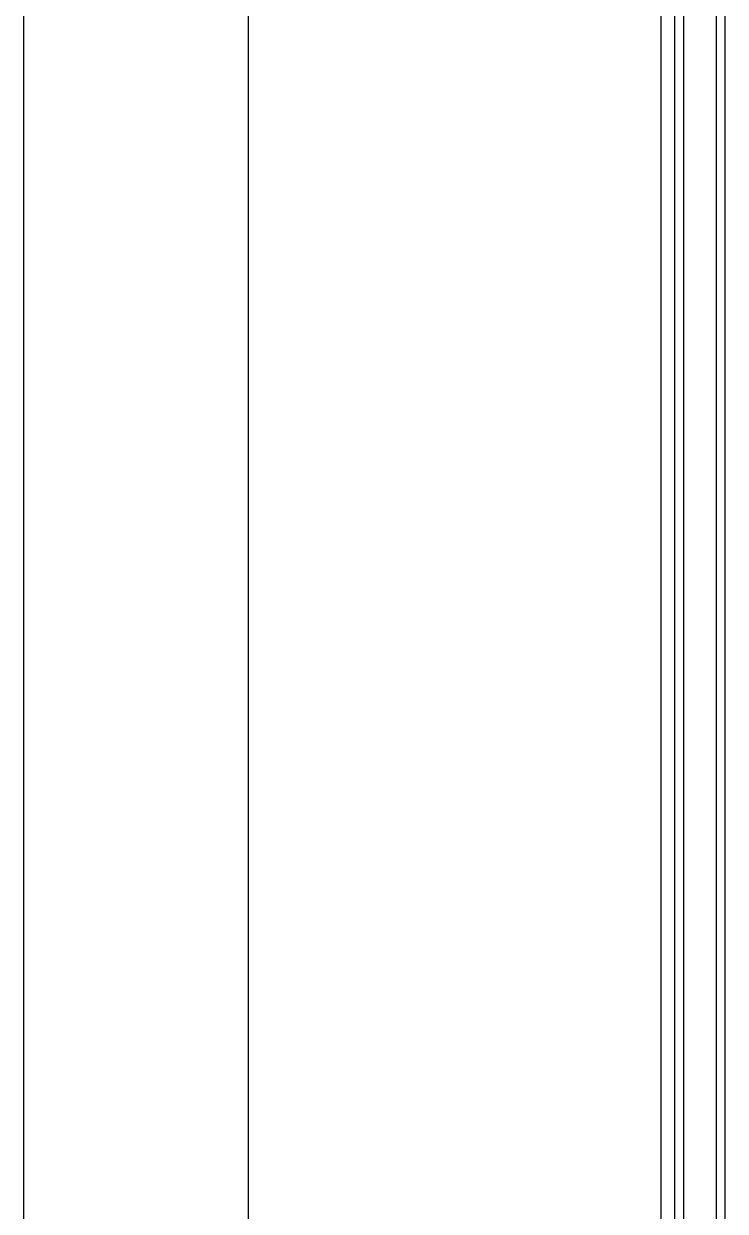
# Model space of a CAD drawing. Header units: millimetres. Extents: x -33000 to 294000, y 0 to 42408.
# Drawn here: x 56894.2 to 56945.2, y 13772 to 13858.2 of the extents above; entities that cross this region are included whole.
import ezdxf

# ---------------------------------------------------------------- set-up
doc = ezdxf.new("R2010")
doc.units = ezdxf.units.MM
doc.header["$LTSCALE"] = 50
doc.layers.add('arch', color=8, linetype='Continuous')

msp = doc.modelspace()

# ---------------------------------------------------------------- linework, layer by layer
at = {"layer": 'arch', "linetype": 'Continuous'}
for p, q in [((56940.482, 13889.157), (56940.482, 13600.053)), ((56941.493, 13600.053), (56941.493, 13889.157)), ((56942.156, 13599.705), (56942.156, 13889.505)), ((56944.49, 13888.707), (56944.49, 13600.504)), ((56945.153, 13600.504), (56945.153, 13888.707))]:
    msp.add_line(p, q, dxfattribs=at)
for points in [[(56894.232, 13592.096, 0), (56894.232, 13897.108, 0)], [(56910.531, 13897.222, 0), (56910.531, 13591.986, 0)]]:
    msp.add_open_spline(points, degree=1, dxfattribs=at)

doc.saveas('drawing.dxf')
